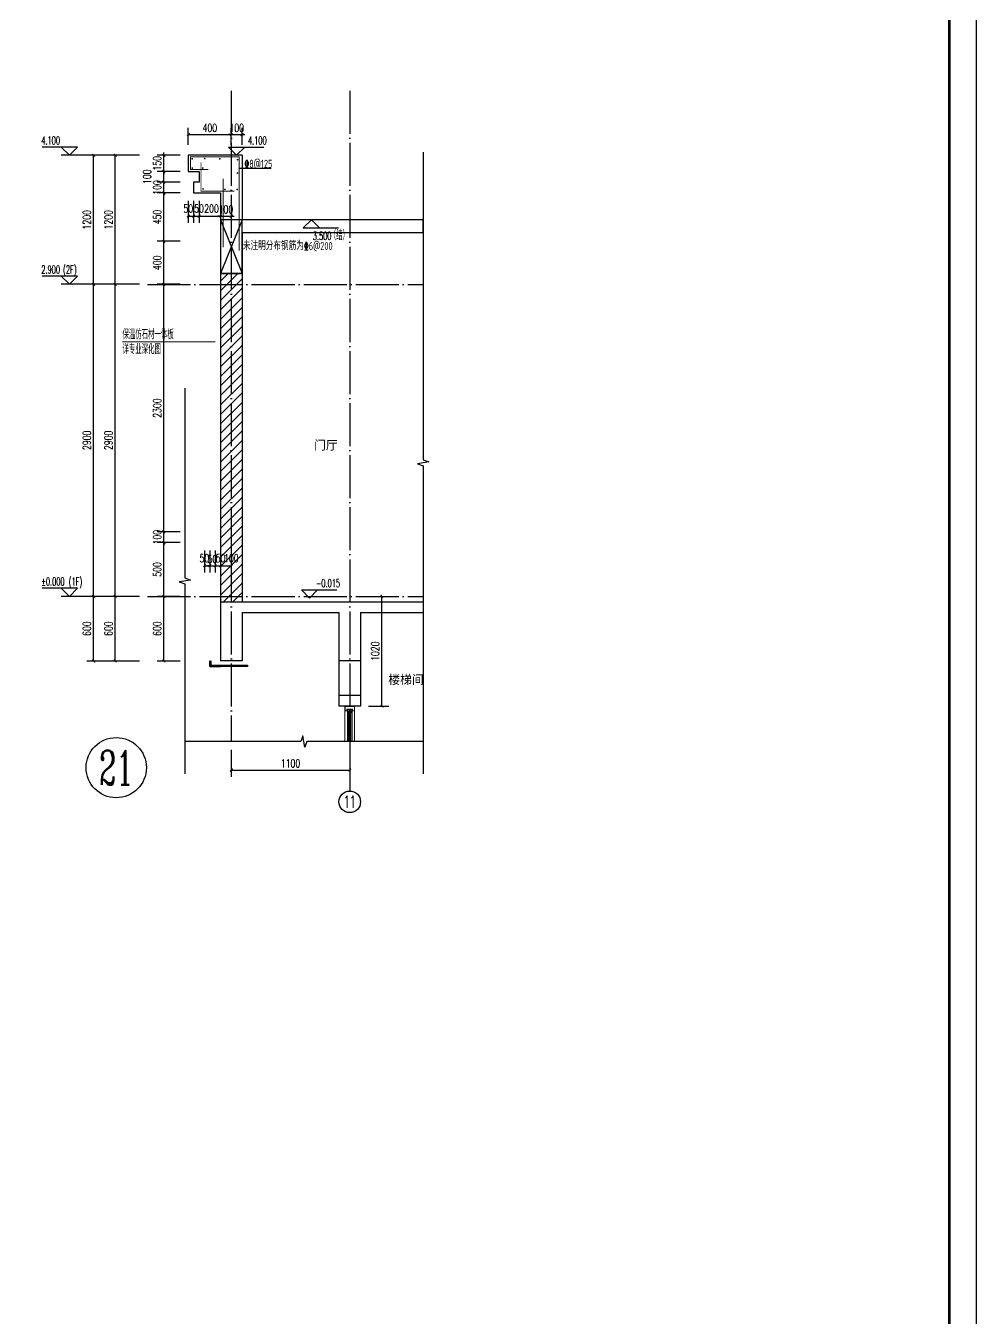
# Model space of a CAD drawing. Extents: x 393367 to 3005760, y 4998 to 826018.
# Drawn here: x 2947177 to 2956005, y 441422 to 453433 of the extents above; entities that cross this region are included whole.
import ezdxf
from ezdxf.enums import TextEntityAlignment as Align

# ---------------------------------------------------------------- set-up
doc = ezdxf.new("R2010")
doc.units = 0
doc.header["$LTSCALE"] = 1000
doc.linetypes.add('DOTE', pattern=[2.42, 2, -0.2, 0.02, -0.2])
doc.layers.get('0').update_dxf_attribs({"linetype": 'CONTINUOUS'})
doc.layers.get('Defpoints').update_dxf_attribs({"linetype": 'CONTINUOUS'})
for name, color, linetype in [('AXIS', 3, 'CONTINUOUS'), ('AXIS_TEXT', 7, 'CONTINUOUS'), ('DIM_ELEV', 3, 'CONTINUOUS'), ('DIM_SYMB', 3, 'CONTINUOUS'), ('DOTE', 8, 'DOTE'), ('PUB_DIM', 3, 'CONTINUOUS'), ('PUB_HATCH', 8, 'CONTINUOUS'), ('PUB_TEXT', 7, 'CONTINUOUS'), ('S-大样-砼线', 7, 'CONTINUOUS'), ('S-引出线', 40, 'CONTINUOUS'), ('TEXT', 7, 'CONTINUOUS'), ('WALL', 130, 'CONTINUOUS'), ('图框', 7, 'CONTINUOUS'), ('尺寸标注', 86, 'CONTINUOUS')]:
    doc.layers.add(name, color=color, linetype=linetype)
for name, color, linetype, lineweight in [('DIM_IDEN', 3, 'CONTINUOUS', 15), ('REIN', 1, 'CONTINUOUS', 18), ('S_WINDOW', 144, 'CONTINUOUS', 15), ('立面-中轮廓线', 30, 'CONTINUOUS', 35), ('细细', 250, 'CONTINUOUS', 0)]:
    doc.layers.add(name, color=color, linetype=linetype, lineweight=lineweight)
doc.layers.add('yichutu', color=7, linetype='CONTINUOUS', true_color=0xffffff, plot=False)
doc.styles.add('_TCH_AXIS', font='COMPLEX', dxfattribs={"bigfont": 'GBCBIG'})
doc.styles.add('_TCH_DIM', font='simplex.shx', dxfattribs={"width": 0.65, "bigfont": 'gbcbig.shx'})
doc.styles.add('_TCH_DIM_T3', font='SIMPLEX', dxfattribs={"width": 0.705882, "bigfont": 'GBCBIG'})
doc.styles.add('COMPLEX', font='COMPLEX')
doc.styles.add('DIM_FONT_T3', font='SIMPLEX', dxfattribs={"width": 0.705882, "bigfont": 'GBCBIG'})
doc.styles.add('TSSD_Rein', font='Tssdeng.shx', dxfattribs={"width": 0.7, "bigfont": 'hztxt.shx'})
doc.dimstyles.new('_TCH_ARCH&&25', dxfattribs={"dimtxt": 74.375, "dimasz": 25, "dimexe": 62.5, "dimexo": 75, "dimgap": 25, "dimtad": 1, "dimdec": 0, "dimzin": 0, "dimdsep": 46, "dimtxsty": '_TCH_DIM_T3', "dimblk": 'ARCHTICK', "dimcen": 0.09, "dimclrt": 7, "dimazin": 2, "dimtfac": 1, "dimtdec": 0, "dimtix": 1, "dimtmove": 2, "dimatfit": 3, "dimfxl": 1, "dimtolj": 1, "dimtzin": 0, "dimarcsym": 0})
pattern_1 = [(315, (1944539.9486, -82402.995), (-1.767766953, -1.767766953), []), (315, (1944541.127, -82402.995), (-1.767766953, -1.767766953), [])]

# ---------------------------------------------------------------- blocks, each defined once
blk = doc.blocks.new('GFDDDDRG')
at = {"layer": '图框'}
blk.add_lwpolyline([(923310, -107437), (923310, -159999), (893610, -159999), (893610, -107437)], close=True, dxfattribs=at)
blk.add_lwpolyline([(923310, -107437), (923310, -159999), (893610, -159999), (893610, -107437)], close=True, dxfattribs=at)
at = {"layer": '图框', "const_width": 50}
blk.add_lwpolyline([(894110, -159499), (922810, -159499), (922810, -108687), (894110, -108687)], close=True, dxfattribs=at)
blk = doc.blocks.new('_ArchTick')
at = {"color": 0, "linetype": 'ByBlock', "const_width": 0.4}
blk.add_lwpolyline([(-0.5, -0.5), (0.5, 0.5)], dxfattribs=at)
blk = doc.blocks.new('*D1436')
at = {"layer": 'AXIS', "color": 0, "lineweight": -2, "transparency": 16777216}
for p, q in [((2949086, 446706), (2949086, 446454)), ((2950186, 446706), (2950186, 446454)), ((2949086, 446517), (2950186, 446517))]:
    blk.add_line(p, q, dxfattribs=at)
at = {"layer": 'Defpoints', "color": 0, "transparency": 16777216}
for p in [(2949086, 446781), (2950186, 446781), (2950186, 446517)]:
    blk.add_point(p, dxfattribs=at)
at = {"layer": 'AXIS', "color": 0, "lineweight": -2, "transparency": 16777216, "xscale": 25, "yscale": 25, "zscale": 25, "rotation": 180}
blk.add_blockref('_ArchTick', (2949086, 446517), dxfattribs=at)
at = {"layer": 'AXIS', "color": 0, "lineweight": -2, "transparency": 16777216, "xscale": 25, "yscale": 25, "zscale": 25}
blk.add_blockref('_ArchTick', (2950186, 446517), dxfattribs=at)
at = {"layer": 'AXIS', "color": 7, "transparency": 16777216, "insert": (2949636, 446579), "char_height": 74.4, "attachment_point": 5, "style": '_TCH_DIM_T3'}
blk.add_mtext('\\A1;1100', dxfattribs=at)
blk = doc.blocks.new('*D1437')
at = {"layer": 'Defpoints', "color": 0, "transparency": 16777216}
for p in [(2948836, 448631), (2948886, 448631), (2948886, 448416)]:
    blk.add_point(p, dxfattribs=at)
at = {"layer": 'PUB_DIM', "color": 0, "lineweight": -2, "transparency": 16777216}
for p, q in [((2948836, 448556), (2948836, 448354)), ((2948886, 448556), (2948886, 448354)), ((2948836, 448416), (2948886, 448416))]:
    blk.add_line(p, q, dxfattribs=at)
at = {"layer": 'PUB_DIM', "color": 0, "lineweight": -2, "transparency": 16777216, "xscale": 25, "yscale": 25, "zscale": 25, "rotation": 180}
blk.add_blockref('_ArchTick', (2948836, 448416), dxfattribs=at)
at = {"layer": 'PUB_DIM', "color": 0, "lineweight": -2, "transparency": 16777216, "xscale": 25, "yscale": 25, "zscale": 25}
blk.add_blockref('_ArchTick', (2948886, 448416), dxfattribs=at)
at = {"layer": 'PUB_DIM', "color": 7, "transparency": 16777216, "insert": (2948836, 448485), "char_height": 74.4, "attachment_point": 5, "style": '_TCH_DIM_T3'}
blk.add_mtext('\\A1;50', dxfattribs=at)
blk = doc.blocks.new('*D1438')
at = {"layer": 'Defpoints', "color": 0, "transparency": 16777216}
for p in [(2948886, 448631), (2948936, 448631), (2948936, 448416)]:
    blk.add_point(p, dxfattribs=at)
at = {"layer": 'PUB_DIM', "color": 0, "lineweight": -2, "transparency": 16777216}
for p, q in [((2948886, 448556), (2948886, 448354)), ((2948936, 448556), (2948936, 448354)), ((2948886, 448416), (2948861, 448416)), ((2948886, 448416), (2948936, 448416)), ((2948936, 448416), (2948961, 448416))]:
    blk.add_line(p, q, dxfattribs=at)
at = {"layer": 'PUB_DIM', "color": 0, "lineweight": -2, "transparency": 16777216, "xscale": 25, "yscale": 25, "zscale": 25}
blk.add_blockref('_ArchTick', (2948886, 448416), dxfattribs=at)
at = {"layer": 'PUB_DIM', "color": 0, "lineweight": -2, "transparency": 16777216, "xscale": 25, "yscale": 25, "zscale": 25, "rotation": 180}
blk.add_blockref('_ArchTick', (2948936, 448416), dxfattribs=at)
at = {"layer": 'PUB_DIM', "color": 7, "transparency": 16777216, "insert": (2948911, 448478), "char_height": 74.4, "attachment_point": 5, "style": '_TCH_DIM_T3'}
blk.add_mtext('\\A1;50', dxfattribs=at)
blk = doc.blocks.new('*D1439')
at = {"layer": 'Defpoints', "color": 0, "transparency": 16777216}
for p in [(2948936, 448631), (2948986, 448631), (2948986, 448416)]:
    blk.add_point(p, dxfattribs=at)
at = {"layer": 'PUB_DIM', "color": 0, "lineweight": -2, "transparency": 16777216}
for p, q in [((2948936, 448556), (2948936, 448354)), ((2948986, 448556), (2948986, 448354)), ((2948936, 448416), (2948986, 448416))]:
    blk.add_line(p, q, dxfattribs=at)
at = {"layer": 'PUB_DIM', "color": 0, "lineweight": -2, "transparency": 16777216, "xscale": 25, "yscale": 25, "zscale": 25, "rotation": 180}
blk.add_blockref('_ArchTick', (2948936, 448416), dxfattribs=at)
at = {"layer": 'PUB_DIM', "color": 0, "lineweight": -2, "transparency": 16777216, "xscale": 25, "yscale": 25, "zscale": 25}
blk.add_blockref('_ArchTick', (2948986, 448416), dxfattribs=at)
at = {"layer": 'PUB_DIM', "color": 7, "transparency": 16777216, "insert": (2948986, 448485), "char_height": 74.4, "attachment_point": 5, "style": '_TCH_DIM_T3'}
blk.add_mtext('\\A1;50', dxfattribs=at)
blk = doc.blocks.new('*D1440')
at = {"layer": 'Defpoints', "color": 0, "transparency": 16777216}
for p in [(2948986, 448631), (2949086, 448631), (2949086, 448416)]:
    blk.add_point(p, dxfattribs=at)
at = {"layer": 'PUB_DIM', "color": 0, "lineweight": -2, "transparency": 16777216}
for p, q in [((2948986, 448556), (2948986, 448354)), ((2949086, 448556), (2949086, 448354)), ((2948986, 448416), (2949086, 448416))]:
    blk.add_line(p, q, dxfattribs=at)
at = {"layer": 'PUB_DIM', "color": 0, "lineweight": -2, "transparency": 16777216, "xscale": 25, "yscale": 25, "zscale": 25, "rotation": 180}
blk.add_blockref('_ArchTick', (2948986, 448416), dxfattribs=at)
at = {"layer": 'PUB_DIM', "color": 0, "lineweight": -2, "transparency": 16777216, "xscale": 25, "yscale": 25, "zscale": 25}
blk.add_blockref('_ArchTick', (2949086, 448416), dxfattribs=at)
at = {"layer": 'PUB_DIM', "color": 7, "transparency": 16777216, "insert": (2949086, 448485), "char_height": 74.4, "attachment_point": 5, "style": '_TCH_DIM_T3'}
blk.add_mtext('\\A1;100', dxfattribs=at)
blk = doc.blocks.new('*D1441')
at = {"layer": 'Defpoints', "color": 0, "transparency": 16777216}
for p in [(2948686, 451881), (2948736, 451881), (2948736, 451666)]:
    blk.add_point(p, dxfattribs=at)
at = {"layer": 'PUB_DIM', "color": 0, "lineweight": -2, "transparency": 16777216}
for p, q in [((2948686, 451806), (2948686, 451604)), ((2948736, 451806), (2948736, 451604)), ((2948686, 451666), (2948736, 451666))]:
    blk.add_line(p, q, dxfattribs=at)
at = {"layer": 'PUB_DIM', "color": 0, "lineweight": -2, "transparency": 16777216, "xscale": 25, "yscale": 25, "zscale": 25, "rotation": 180}
blk.add_blockref('_ArchTick', (2948686, 451666), dxfattribs=at)
at = {"layer": 'PUB_DIM', "color": 0, "lineweight": -2, "transparency": 16777216, "xscale": 25, "yscale": 25, "zscale": 25}
blk.add_blockref('_ArchTick', (2948736, 451666), dxfattribs=at)
at = {"layer": 'PUB_DIM', "color": 7, "transparency": 16777216, "insert": (2948686, 451735), "char_height": 74.4, "attachment_point": 5, "style": '_TCH_DIM_T3'}
blk.add_mtext('\\A1;50', dxfattribs=at)
blk = doc.blocks.new('*D1442')
at = {"layer": 'Defpoints', "color": 0, "transparency": 16777216}
for p in [(2948736, 451881), (2948786, 451881), (2948786, 451666)]:
    blk.add_point(p, dxfattribs=at)
at = {"layer": 'PUB_DIM', "color": 0, "lineweight": -2, "transparency": 16777216}
for p, q in [((2948736, 451806), (2948736, 451604)), ((2948786, 451806), (2948786, 451604)), ((2948736, 451666), (2948786, 451666))]:
    blk.add_line(p, q, dxfattribs=at)
at = {"layer": 'PUB_DIM', "color": 0, "lineweight": -2, "transparency": 16777216, "xscale": 25, "yscale": 25, "zscale": 25, "rotation": 180}
blk.add_blockref('_ArchTick', (2948736, 451666), dxfattribs=at)
at = {"layer": 'PUB_DIM', "color": 0, "lineweight": -2, "transparency": 16777216, "xscale": 25, "yscale": 25, "zscale": 25}
blk.add_blockref('_ArchTick', (2948786, 451666), dxfattribs=at)
at = {"layer": 'PUB_DIM', "color": 7, "transparency": 16777216, "insert": (2948786, 451735), "char_height": 74.4, "attachment_point": 5, "style": '_TCH_DIM_T3'}
blk.add_mtext('\\A1;50', dxfattribs=at)
blk = doc.blocks.new('*D1443')
at = {"layer": 'Defpoints', "color": 0, "transparency": 16777216}
for p in [(2948786, 451881), (2948986, 451881), (2948986, 451666)]:
    blk.add_point(p, dxfattribs=at)
at = {"layer": 'PUB_DIM', "color": 0, "lineweight": -2, "transparency": 16777216}
for p, q in [((2948786, 451806), (2948786, 451604)), ((2948986, 451806), (2948986, 451604)), ((2948786, 451666), (2948986, 451666))]:
    blk.add_line(p, q, dxfattribs=at)
at = {"layer": 'PUB_DIM', "color": 0, "lineweight": -2, "transparency": 16777216, "xscale": 25, "yscale": 25, "zscale": 25, "rotation": 180}
blk.add_blockref('_ArchTick', (2948786, 451666), dxfattribs=at)
at = {"layer": 'PUB_DIM', "color": 0, "lineweight": -2, "transparency": 16777216, "xscale": 25, "yscale": 25, "zscale": 25}
blk.add_blockref('_ArchTick', (2948986, 451666), dxfattribs=at)
at = {"layer": 'PUB_DIM', "color": 7, "transparency": 16777216, "insert": (2948902, 451735), "char_height": 74.4, "attachment_point": 5, "style": '_TCH_DIM_T3'}
blk.add_mtext('\\A1;200', dxfattribs=at)
blk = doc.blocks.new('*D1444')
at = {"layer": 'Defpoints', "color": 0, "transparency": 16777216}
for p in [(2948986, 451881), (2949086, 451881), (2949086, 451666)]:
    blk.add_point(p, dxfattribs=at)
at = {"layer": 'PUB_DIM', "color": 0, "lineweight": -2, "transparency": 16777216}
for p, q in [((2948986, 451806), (2948986, 451604)), ((2949086, 451806), (2949086, 451604)), ((2948986, 451666), (2948961, 451666)), ((2948986, 451666), (2949086, 451666)), ((2949086, 451666), (2949111, 451666))]:
    blk.add_line(p, q, dxfattribs=at)
at = {"layer": 'PUB_DIM', "color": 0, "lineweight": -2, "transparency": 16777216, "xscale": 25, "yscale": 25, "zscale": 25}
blk.add_blockref('_ArchTick', (2948986, 451666), dxfattribs=at)
at = {"layer": 'PUB_DIM', "color": 0, "lineweight": -2, "transparency": 16777216, "xscale": 25, "yscale": 25, "zscale": 25, "rotation": 180}
blk.add_blockref('_ArchTick', (2949086, 451666), dxfattribs=at)
at = {"layer": 'PUB_DIM', "color": 7, "transparency": 16777216, "insert": (2949036, 451728), "char_height": 74.4, "attachment_point": 5, "style": '_TCH_DIM_T3'}
blk.add_mtext('\\A1;100', dxfattribs=at)
blk = doc.blocks.new('*D1445')
at = {"layer": 'Defpoints', "color": 0, "transparency": 16777216}
for p in [(2948459, 448131), (2948686, 448131), (2948686, 447530)]:
    blk.add_point(p, dxfattribs=at)
at = {"layer": 'PUB_DIM', "color": 0, "lineweight": -2, "transparency": 16777216}
for p, q in [((2948611, 448131), (2948396, 448131)), ((2948459, 447530), (2948459, 448131)), ((2948611, 447530), (2948396, 447530))]:
    blk.add_line(p, q, dxfattribs=at)
at = {"layer": 'PUB_DIM', "color": 0, "lineweight": -2, "transparency": 16777216, "xscale": 25, "yscale": 25, "zscale": 25}
for p, rotation in [((2948459, 448131), 90), ((2948459, 447530), 270)]:
    blk.add_blockref('_ArchTick', p, dxfattribs=dict(at, rotation=rotation))
at = {"layer": 'PUB_DIM', "color": 7, "transparency": 16777216, "insert": (2948397, 447831), "char_height": 74.4, "attachment_point": 5, "rotation": 90, "style": '_TCH_DIM_T3'}
blk.add_mtext('\\A1;600', dxfattribs=at)
blk = doc.blocks.new('*D1446')
at = {"layer": 'Defpoints', "color": 0, "transparency": 16777216}
for p in [(2948459, 448631), (2948686, 448631), (2948686, 448131)]:
    blk.add_point(p, dxfattribs=at)
at = {"layer": 'PUB_DIM', "color": 0, "lineweight": -2, "transparency": 16777216}
for p, q in [((2948611, 448631), (2948396, 448631)), ((2948459, 448131), (2948459, 448631)), ((2948611, 448131), (2948396, 448131))]:
    blk.add_line(p, q, dxfattribs=at)
at = {"layer": 'PUB_DIM', "color": 0, "lineweight": -2, "transparency": 16777216, "xscale": 25, "yscale": 25, "zscale": 25}
for p, rotation in [((2948459, 448631), 90), ((2948459, 448131), 270)]:
    blk.add_blockref('_ArchTick', p, dxfattribs=dict(at, rotation=rotation))
at = {"layer": 'PUB_DIM', "color": 7, "transparency": 16777216, "insert": (2948397, 448381), "char_height": 74.4, "attachment_point": 5, "rotation": 90, "style": '_TCH_DIM_T3'}
blk.add_mtext('\\A1;500', dxfattribs=at)
blk = doc.blocks.new('*D1447')
at = {"layer": 'Defpoints', "color": 0, "transparency": 16777216}
for p in [(2948459, 448731), (2948686, 448731), (2948686, 448631)]:
    blk.add_point(p, dxfattribs=at)
at = {"layer": 'PUB_DIM', "color": 0, "lineweight": -2, "transparency": 16777216}
for p, q in [((2948611, 448731), (2948396, 448731)), ((2948459, 448731), (2948459, 448756)), ((2948459, 448631), (2948459, 448731)), ((2948611, 448631), (2948396, 448631)), ((2948459, 448631), (2948459, 448606))]:
    blk.add_line(p, q, dxfattribs=at)
at = {"layer": 'PUB_DIM', "color": 0, "lineweight": -2, "transparency": 16777216, "xscale": 25, "yscale": 25, "zscale": 25}
for p, rotation in [((2948459, 448731), 270), ((2948459, 448631), 90)]:
    blk.add_blockref('_ArchTick', p, dxfattribs=dict(at, rotation=rotation))
at = {"layer": 'PUB_DIM', "color": 7, "transparency": 16777216, "insert": (2948397, 448681), "char_height": 74.4, "attachment_point": 5, "rotation": 90, "style": '_TCH_DIM_T3'}
blk.add_mtext('\\A1;100', dxfattribs=at)
blk = doc.blocks.new('*D1448')
at = {"layer": 'Defpoints', "color": 0, "transparency": 16777216}
for p in [(2948459, 451031), (2948686, 451031), (2948686, 448731)]:
    blk.add_point(p, dxfattribs=at)
at = {"layer": 'PUB_DIM', "color": 0, "lineweight": -2, "transparency": 16777216}
for p, q in [((2948611, 451031), (2948396, 451031)), ((2948459, 448731), (2948459, 451031)), ((2948611, 448731), (2948396, 448731))]:
    blk.add_line(p, q, dxfattribs=at)
at = {"layer": 'PUB_DIM', "color": 0, "lineweight": -2, "transparency": 16777216, "xscale": 25, "yscale": 25, "zscale": 25}
for p, rotation in [((2948459, 451031), 90), ((2948459, 448731), 270)]:
    blk.add_blockref('_ArchTick', p, dxfattribs=dict(at, rotation=rotation))
at = {"layer": 'PUB_DIM', "color": 7, "transparency": 16777216, "insert": (2948397, 449881), "char_height": 74.4, "attachment_point": 5, "rotation": 90, "style": '_TCH_DIM_T3'}
blk.add_mtext('\\A1;2300', dxfattribs=at)
blk = doc.blocks.new('*D1449')
at = {"layer": 'Defpoints', "color": 0, "transparency": 16777216}
for p in [(2948459, 451431), (2948686, 451431), (2948686, 451031)]:
    blk.add_point(p, dxfattribs=at)
at = {"layer": 'PUB_DIM', "color": 0, "lineweight": -2, "transparency": 16777216}
for p, q in [((2948611, 451431), (2948396, 451431)), ((2948459, 451031), (2948459, 451431)), ((2948611, 451031), (2948396, 451031))]:
    blk.add_line(p, q, dxfattribs=at)
at = {"layer": 'PUB_DIM', "color": 0, "lineweight": -2, "transparency": 16777216, "xscale": 25, "yscale": 25, "zscale": 25}
for p, rotation in [((2948459, 451431), 90), ((2948459, 451031), 270)]:
    blk.add_blockref('_ArchTick', p, dxfattribs=dict(at, rotation=rotation))
at = {"layer": 'PUB_DIM', "color": 7, "transparency": 16777216, "insert": (2948397, 451231), "char_height": 74.4, "attachment_point": 5, "rotation": 90, "style": '_TCH_DIM_T3'}
blk.add_mtext('\\A1;400', dxfattribs=at)
blk = doc.blocks.new('*D1450')
at = {"layer": 'Defpoints', "color": 0, "transparency": 16777216}
for p in [(2948459, 451881), (2948686, 451881), (2948686, 451431)]:
    blk.add_point(p, dxfattribs=at)
at = {"layer": 'PUB_DIM', "color": 0, "lineweight": -2, "transparency": 16777216}
for p, q in [((2948611, 451881), (2948396, 451881)), ((2948459, 451431), (2948459, 451881)), ((2948611, 451431), (2948396, 451431))]:
    blk.add_line(p, q, dxfattribs=at)
at = {"layer": 'PUB_DIM', "color": 0, "lineweight": -2, "transparency": 16777216, "xscale": 25, "yscale": 25, "zscale": 25}
for p, rotation in [((2948459, 451881), 90), ((2948459, 451431), 270)]:
    blk.add_blockref('_ArchTick', p, dxfattribs=dict(at, rotation=rotation))
at = {"layer": 'PUB_DIM', "color": 7, "transparency": 16777216, "insert": (2948397, 451656), "char_height": 74.4, "attachment_point": 5, "rotation": 90, "style": '_TCH_DIM_T3'}
blk.add_mtext('\\A1;450', dxfattribs=at)
blk = doc.blocks.new('*D1451')
at = {"layer": 'Defpoints', "color": 0, "transparency": 16777216}
for p in [(2948459, 451981), (2948686, 451981), (2948686, 451881)]:
    blk.add_point(p, dxfattribs=at)
at = {"layer": 'PUB_DIM', "color": 0, "lineweight": -2, "transparency": 16777216}
for p, q in [((2948611, 451981), (2948396, 451981)), ((2948459, 451981), (2948459, 452006)), ((2948459, 451881), (2948459, 451981)), ((2948611, 451881), (2948396, 451881)), ((2948459, 451881), (2948459, 451856))]:
    blk.add_line(p, q, dxfattribs=at)
at = {"layer": 'PUB_DIM', "color": 0, "lineweight": -2, "transparency": 16777216, "xscale": 25, "yscale": 25, "zscale": 25}
for p, rotation in [((2948459, 451981), 270), ((2948459, 451881), 90)]:
    blk.add_blockref('_ArchTick', p, dxfattribs=dict(at, rotation=rotation))
at = {"layer": 'PUB_DIM', "color": 7, "transparency": 16777216, "insert": (2948397, 451931), "char_height": 74.4, "attachment_point": 5, "rotation": 90, "style": '_TCH_DIM_T3'}
blk.add_mtext('\\A1;100', dxfattribs=at)
blk = doc.blocks.new('*D1452')
at = {"layer": 'Defpoints', "color": 0, "transparency": 16777216}
for p in [(2948459, 452081), (2948686, 452081), (2948686, 451981)]:
    blk.add_point(p, dxfattribs=at)
at = {"layer": 'PUB_DIM', "color": 0, "lineweight": -2, "transparency": 16777216}
for p, q in [((2948611, 452081), (2948396, 452081)), ((2948611, 451981), (2948396, 451981)), ((2948459, 451981), (2948459, 452081))]:
    blk.add_line(p, q, dxfattribs=at)
at = {"layer": 'PUB_DIM', "color": 0, "lineweight": -2, "transparency": 16777216, "xscale": 25, "yscale": 25, "zscale": 25}
for p, rotation in [((2948459, 452081), 90), ((2948459, 451981), 270)]:
    blk.add_blockref('_ArchTick', p, dxfattribs=dict(at, rotation=rotation))
at = {"layer": 'PUB_DIM', "color": 7, "transparency": 16777216, "insert": (2948303, 452031), "char_height": 74.4, "attachment_point": 5, "rotation": 90, "style": '_TCH_DIM_T3'}
blk.add_mtext('\\A1;100', dxfattribs=at)
blk = doc.blocks.new('*D1453')
at = {"layer": 'Defpoints', "color": 0, "transparency": 16777216}
for p in [(2948459, 452231), (2948686, 452231), (2948686, 452081)]:
    blk.add_point(p, dxfattribs=at)
at = {"layer": 'PUB_DIM', "color": 0, "lineweight": -2, "transparency": 16777216}
for p, q in [((2948611, 452231), (2948396, 452231)), ((2948459, 452231), (2948459, 452256)), ((2948459, 452081), (2948459, 452231)), ((2948611, 452081), (2948396, 452081)), ((2948459, 452081), (2948459, 452056))]:
    blk.add_line(p, q, dxfattribs=at)
at = {"layer": 'PUB_DIM', "color": 0, "lineweight": -2, "transparency": 16777216, "xscale": 25, "yscale": 25, "zscale": 25}
for p, rotation in [((2948459, 452231), 270), ((2948459, 452081), 90)]:
    blk.add_blockref('_ArchTick', p, dxfattribs=dict(at, rotation=rotation))
at = {"layer": 'PUB_DIM', "color": 7, "transparency": 16777216, "insert": (2948397, 452156), "char_height": 74.4, "attachment_point": 5, "rotation": 90, "style": '_TCH_DIM_T3'}
blk.add_mtext('\\A1;150', dxfattribs=at)
blk = doc.blocks.new('*D1454')
at = {"layer": 'Defpoints', "color": 0, "transparency": 16777216}
for p in [(2949086, 452423), (2948686, 452251), (2949086, 452251)]:
    blk.add_point(p, dxfattribs=at)
at = {"layer": 'PUB_DIM', "color": 0, "lineweight": -2, "transparency": 16777216}
for p, q in [((2948686, 452326), (2948686, 452485)), ((2949086, 452326), (2949086, 452485)), ((2948686, 452423), (2949086, 452423))]:
    blk.add_line(p, q, dxfattribs=at)
at = {"layer": 'PUB_DIM', "color": 0, "lineweight": -2, "transparency": 16777216, "xscale": 25, "yscale": 25, "zscale": 25, "rotation": 180}
blk.add_blockref('_ArchTick', (2948686, 452423), dxfattribs=at)
at = {"layer": 'PUB_DIM', "color": 0, "lineweight": -2, "transparency": 16777216, "xscale": 25, "yscale": 25, "zscale": 25}
blk.add_blockref('_ArchTick', (2949086, 452423), dxfattribs=at)
at = {"layer": 'PUB_DIM', "color": 7, "transparency": 16777216, "insert": (2948886, 452485), "char_height": 74.4, "attachment_point": 5, "style": '_TCH_DIM_T3'}
blk.add_mtext('\\A1;400', dxfattribs=at)
blk = doc.blocks.new('*D1455')
at = {"layer": 'Defpoints', "color": 0, "transparency": 16777216}
for p in [(2949186, 452423), (2949086, 452251), (2949186, 452251)]:
    blk.add_point(p, dxfattribs=at)
at = {"layer": 'PUB_DIM', "color": 0, "lineweight": -2, "transparency": 16777216}
for p, q in [((2949086, 452326), (2949086, 452485)), ((2949186, 452326), (2949186, 452485)), ((2949086, 452423), (2949061, 452423)), ((2949086, 452423), (2949186, 452423)), ((2949186, 452423), (2949211, 452423))]:
    blk.add_line(p, q, dxfattribs=at)
at = {"layer": 'PUB_DIM', "color": 0, "lineweight": -2, "transparency": 16777216, "xscale": 25, "yscale": 25, "zscale": 25}
blk.add_blockref('_ArchTick', (2949086, 452423), dxfattribs=at)
at = {"layer": 'PUB_DIM', "color": 0, "lineweight": -2, "transparency": 16777216, "xscale": 25, "yscale": 25, "zscale": 25, "rotation": 180}
blk.add_blockref('_ArchTick', (2949186, 452423), dxfattribs=at)
at = {"layer": 'PUB_DIM', "color": 7, "transparency": 16777216, "insert": (2949136, 452485), "char_height": 74.4, "attachment_point": 5, "style": '_TCH_DIM_T3'}
blk.add_mtext('\\A1;100', dxfattribs=at)
blk = doc.blocks.new('*D1456')
at = {"layer": 'Defpoints', "color": 0, "transparency": 16777216}
for p in [(2948007, 448131), (2948307, 448131), (2948307, 447530)]:
    blk.add_point(p, dxfattribs=at)
at = {"layer": 'PUB_DIM', "color": 0, "lineweight": -2, "transparency": 16777216}
for p, q in [((2948232, 448131), (2947944, 448131)), ((2948007, 447530), (2948007, 448131)), ((2948232, 447530), (2947944, 447530))]:
    blk.add_line(p, q, dxfattribs=at)
at = {"layer": 'PUB_DIM', "color": 0, "lineweight": -2, "transparency": 16777216, "xscale": 25, "yscale": 25, "zscale": 25}
for p, rotation in [((2948007, 448131), 90), ((2948007, 447530), 270)]:
    blk.add_blockref('_ArchTick', p, dxfattribs=dict(at, rotation=rotation))
at = {"layer": 'PUB_DIM', "color": 7, "transparency": 16777216, "insert": (2947944, 447831), "char_height": 74.4, "attachment_point": 5, "rotation": 90, "style": '_TCH_DIM_T3'}
blk.add_mtext('\\A1;600', dxfattribs=at)
blk = doc.blocks.new('*D1457')
at = {"layer": 'Defpoints', "color": 0, "transparency": 16777216}
for p in [(2948007, 451031), (2948307, 451031), (2948307, 448131)]:
    blk.add_point(p, dxfattribs=at)
at = {"layer": 'PUB_DIM', "color": 0, "lineweight": -2, "transparency": 16777216}
for p, q in [((2948232, 451031), (2947944, 451031)), ((2948007, 448131), (2948007, 451031)), ((2948232, 448131), (2947944, 448131))]:
    blk.add_line(p, q, dxfattribs=at)
at = {"layer": 'PUB_DIM', "color": 0, "lineweight": -2, "transparency": 16777216, "xscale": 25, "yscale": 25, "zscale": 25}
for p, rotation in [((2948007, 451031), 90), ((2948007, 448131), 270)]:
    blk.add_blockref('_ArchTick', p, dxfattribs=dict(at, rotation=rotation))
at = {"layer": 'PUB_DIM', "color": 7, "transparency": 16777216, "insert": (2947944, 449581), "char_height": 74.4, "attachment_point": 5, "rotation": 90, "style": '_TCH_DIM_T3'}
blk.add_mtext('\\A1;2900', dxfattribs=at)
blk = doc.blocks.new('*D1458')
at = {"layer": 'Defpoints', "color": 0, "transparency": 16777216}
for p in [(2948007, 452231), (2948307, 452231), (2948307, 451031)]:
    blk.add_point(p, dxfattribs=at)
at = {"layer": 'PUB_DIM', "color": 0, "lineweight": -2, "transparency": 16777216}
for p, q in [((2948232, 452231), (2947944, 452231)), ((2948007, 451031), (2948007, 452231)), ((2948232, 451031), (2947944, 451031))]:
    blk.add_line(p, q, dxfattribs=at)
at = {"layer": 'PUB_DIM', "color": 0, "lineweight": -2, "transparency": 16777216, "xscale": 25, "yscale": 25, "zscale": 25}
for p, rotation in [((2948007, 452231), 90), ((2948007, 451031), 270)]:
    blk.add_blockref('_ArchTick', p, dxfattribs=dict(at, rotation=rotation))
at = {"layer": 'PUB_DIM', "color": 7, "transparency": 16777216, "insert": (2947944, 451631), "char_height": 74.4, "attachment_point": 5, "rotation": 90, "style": '_TCH_DIM_T3'}
blk.add_mtext('\\A1;1200', dxfattribs=at)
blk = doc.blocks.new('*D1459')
at = {"layer": 'Defpoints', "color": 0, "transparency": 16777216}
for p in [(2947807, 448131), (2948307, 448131), (2948307, 447530)]:
    blk.add_point(p, dxfattribs=at)
at = {"layer": 'PUB_DIM', "color": 0, "lineweight": -2, "transparency": 16777216}
for p, q in [((2948232, 448131), (2947744, 448131)), ((2947807, 447530), (2947807, 448131)), ((2948232, 447530), (2947744, 447530))]:
    blk.add_line(p, q, dxfattribs=at)
at = {"layer": 'PUB_DIM', "color": 0, "lineweight": -2, "transparency": 16777216, "xscale": 25, "yscale": 25, "zscale": 25}
for p, rotation in [((2947807, 448131), 90), ((2947807, 447530), 270)]:
    blk.add_blockref('_ArchTick', p, dxfattribs=dict(at, rotation=rotation))
at = {"layer": 'PUB_DIM', "color": 7, "transparency": 16777216, "insert": (2947744, 447831), "char_height": 74.4, "attachment_point": 5, "rotation": 90, "style": '_TCH_DIM_T3'}
blk.add_mtext('\\A1;600', dxfattribs=at)
blk = doc.blocks.new('*D1460')
at = {"layer": 'Defpoints', "color": 0, "transparency": 16777216}
for p in [(2947807, 451031), (2948307, 451031), (2948307, 448131)]:
    blk.add_point(p, dxfattribs=at)
at = {"layer": 'PUB_DIM', "color": 0, "lineweight": -2, "transparency": 16777216}
for p, q in [((2948232, 451031), (2947744, 451031)), ((2947807, 448131), (2947807, 451031)), ((2948232, 448131), (2947744, 448131))]:
    blk.add_line(p, q, dxfattribs=at)
at = {"layer": 'PUB_DIM', "color": 0, "lineweight": -2, "transparency": 16777216, "xscale": 25, "yscale": 25, "zscale": 25}
for p, rotation in [((2947807, 451031), 90), ((2947807, 448131), 270)]:
    blk.add_blockref('_ArchTick', p, dxfattribs=dict(at, rotation=rotation))
at = {"layer": 'PUB_DIM', "color": 7, "transparency": 16777216, "insert": (2947744, 449581), "char_height": 74.4, "attachment_point": 5, "rotation": 90, "style": '_TCH_DIM_T3'}
blk.add_mtext('\\A1;2900', dxfattribs=at)
blk = doc.blocks.new('*D1461')
at = {"layer": 'Defpoints', "color": 0, "transparency": 16777216}
for p in [(2947807, 452231), (2948307, 452231), (2948307, 451031)]:
    blk.add_point(p, dxfattribs=at)
at = {"layer": 'PUB_DIM', "color": 0, "lineweight": -2, "transparency": 16777216}
for p, q in [((2948232, 452231), (2947744, 452231)), ((2947807, 451031), (2947807, 452231)), ((2948232, 451031), (2947744, 451031))]:
    blk.add_line(p, q, dxfattribs=at)
at = {"layer": 'PUB_DIM', "color": 0, "lineweight": -2, "transparency": 16777216, "xscale": 25, "yscale": 25, "zscale": 25}
for p, rotation in [((2947807, 452231), 90), ((2947807, 451031), 270)]:
    blk.add_blockref('_ArchTick', p, dxfattribs=dict(at, rotation=rotation))
at = {"layer": 'PUB_DIM', "color": 7, "transparency": 16777216, "insert": (2947744, 451631), "char_height": 74.4, "attachment_point": 5, "rotation": 90, "style": '_TCH_DIM_T3'}
blk.add_mtext('\\A1;1200', dxfattribs=at)
blk = doc.blocks.new('*D1477')
at = {"layer": 'Defpoints', "color": 0, "transparency": 16777216}
for p in [(2950286, 448131), (2950485, 448131), (2950286, 447111)]:
    blk.add_point(p, dxfattribs=at)
at = {"layer": '尺寸标注', "color": 0, "lineweight": -2, "transparency": 16777216}
for p, q in [((2950361, 448131), (2950548, 448131)), ((2950485, 447111), (2950485, 448131)), ((2950361, 447111), (2950548, 447111))]:
    blk.add_line(p, q, dxfattribs=at)
at = {"layer": '尺寸标注', "color": 0, "lineweight": -2, "transparency": 16777216, "xscale": 25, "yscale": 25, "zscale": 25}
for p, rotation in [((2950485, 448131), 90), ((2950485, 447111), 270)]:
    blk.add_blockref('_ArchTick', p, dxfattribs=dict(at, rotation=rotation))
at = {"layer": '尺寸标注', "color": 7, "transparency": 16777216, "insert": (2950423, 447621), "char_height": 74.4, "attachment_point": 5, "rotation": 90, "style": '_TCH_DIM_T3'}
blk.add_mtext('\\A1;1020', dxfattribs=at)
blk = doc.blocks.new('_axiso')
blk.add_circle((0, 0), 0.5)
at = {"layer": 'AXIS_TEXT', "style": 'COMPLEX', "width": 1.041667}
blk.add_attdef('A', text='', height=0.56, dxfattribs=at).set_placement((-0.25, -0.28), (0.25, -0.28), align=Align.FIT)
blk = doc.blocks.new('A$C657E11A4')
at = {"layer": 'REIN', "const_width": 9}
for points in [[(170, 968), (4, 968), (4, 1085), (457, 1085), (457, 212)], [(412, 767), (102, 767), (102, 1034)], [(307, 881), (307, 245)]]:
    blk.add_lwpolyline(points, dxfattribs=at)
at = {"layer": 'REIN', "const_width": 8}
for points in [[(17, 1067, 1), (25, 1067, 1)], [(17, 981, 1), (25, 981, 1)], [(114, 981, 1), (122, 981, 1)], [(132, 1069, 1), (140, 1069, 1)], [(273, 1067, 1), (281, 1067, 1)], [(437, 1059, 1), (445, 1059, 1)], [(437, 935, 1), (445, 935, 1)], [(117, 787, 1), (125, 787, 1)], [(320, 783, 1), (328, 783, 1)], [(435, 783, 1), (443, 783, 1)]]:
    blk.add_lwpolyline(points, format="xyb", close=True, dxfattribs=at)
at = {"layer": 'S-大样-砼线'}
for p, q in [((284, 500), (484, 0)), ((484, 500), (284, 0))]:
    blk.add_line(p, q, dxfattribs=at)
blk.add_lwpolyline([(484, 500), (284, 500), (284, 0), (484, 0)], close=True, dxfattribs=at)
at = {"layer": 'S-引出线'}
blk.add_line((453, 979), (753, 979), dxfattribs=at)
at = {"layer": 'TEXT', "style": 'TSSD_Rein', "width": 0.7}
for s, p in [('%%1328@125', (505, 983)), ('未注明分布钢筋为%%1326@200', (491, 219))]:
    blk.add_text(s, height=75, rotation=0, dxfattribs=at).set_placement(p)
blk = doc.blocks.new('yct-525-297-26250-14850-50-3002')
at = {"layer": 'yichutu', "color": 7, "true_color": 0xffffff}
blk.add_lwpolyline([(0, 0), (0, 14850), (26250, 14850), (26250, 0)], close=True, dxfattribs=at)

msp = doc.modelspace()

# ---------------------------------------------------------------- hatches: boundary and pattern name
h = msp.add_hatch()
h.set_pattern_fill('ANSI34', color=1, style=0, double=1)
h.set_pattern_definition([(45, (1656440.484, -61470.075), (-6.73519209, 6.73519209), []), (45, (1656442.729, -61470.075), (-6.73519209, 6.73519209), []), (45, (1656444.974, -61470.075), (-6.73519209, 6.73519209), []), (45, (1656447.219, -61470.075), (-6.73519209, 6.73519209), [])])
h.paths.add_polyline_path([(2948886.09076, 447530.37441), (2948896.09072, 447530.37441), (2948896.09077, 447490.37545), (2949236.07726, 447490.37595), (2949236.07726, 447480.37595), (2948886.09084, 447480.37539)])
at = {"layer": 'PUB_HATCH'}
h = msp.add_hatch(dxfattribs=at)
h.set_pattern_fill('普通砖', color=256, scale=25, style=0)
h.set_pattern_definition([(45, (2411524.25, 612130.613), (-44.1941915, 44.1941915), [])])
h.paths.add_polyline_path([(2949186.07727, 451130.70773), (2948986.07727, 451130.70805), (2948986.0723, 448080.91209), (2949186.0723, 448080.91193)])
at = {"layer": '细细'}
h = msp.add_hatch(dxfattribs=at)
h.set_pattern_fill('金属', color=256, style=0)
h.set_pattern_definition(pattern_1)
h.paths.add_polyline_path([(2950141.12487, 447065.70839), (2950161.12487, 447065.70839), (2950161.12487, 447079.20972), (2950211.12487, 447079.20972), (2950211.12487, 447065.70839), (2950231.12487, 447065.70839), (2950231.12487, 447110.70839), (2950141.12487, 447110.70839)])
h.paths.add_polyline_path([(2950159.12487, 447081.20972), (2950159.12487, 447067.70839), (2950143.12487, 447067.70839), (2950143.12487, 447108.70839), (2950229.12487, 447108.70839), (2950229.12487, 447067.70839), (2950213.12487, 447067.70839), (2950213.12487, 447081.20972)], flags=16)
h = msp.add_hatch(dxfattribs=at)
h.set_pattern_fill('金属', color=256, style=0)
h.set_pattern_definition(pattern_1)
h.paths.add_polyline_path([(2950208.62487, 447077.20972), (2950208.62487, 447052.20972), (2950196.62487, 447052.20972), (2950196.62487, 447062.20972), (2950175.62487, 447062.20972), (2950175.62487, 447052.20972), (2950163.62487, 447052.20972), (2950163.62487, 447077.20972)])
h.paths.add_polyline_path([(2950165.62487, 447075.20972), (2950165.62487, 447054.20972), (2950173.62487, 447054.20972), (2950173.62487, 447064.20972), (2950198.62487, 447064.20972), (2950198.62487, 447054.20972), (2950206.62487, 447054.20972), (2950206.62487, 447075.20972)], flags=16)
h = msp.add_hatch(color=256, dxfattribs=at)
edge = h.paths.add_edge_path()
edge.add_line((2950181.62487, 447062.20972), (2950181.62487, 447050.20972))
edge.add_arc((2950186.12487, 447041.91569), 9.43615, 61.517546549, 118.482453451, ccw=False)
edge.add_line((2950190.62487, 447050.20972), (2950190.62487, 447062.20972))
edge.add_arc((2950186.12487, 447070.50374), 9.43615, 241.517546549, 298.482453451, ccw=False)

# ---------------------------------------------------------------- linework, layer by layer
at = {"color": 1}
for p, q in [((2948886.09084, 447480.37546), (2948886.09076, 447530.37448)), ((2948896.09072, 447530.37448), (2948896.09077, 447490.37552)), ((2949236.07726, 447480.37595), (2948886.09084, 447480.37546)), ((2948896.09077, 447490.37552), (2949236.07726, 447490.37595)), ((2949236.07726, 447490.37595), (2949236.07726, 447480.37595))]:
    msp.add_line(p, q, dxfattribs=at)
at = {"layer": 'AXIS'}
msp.add_line((2950186.0723, 446780.72785), (2950186.0723, 446321.33604), dxfattribs=at)
at = {"layer": 'AXIS', "color": 6}
msp.add_circle((2948016.73636, 446539.0001), 280, dxfattribs=at)
at = {"layer": 'DIM_ELEV'}
for p, q in [((2947656.65722, 452306.21109), (2947328.65722, 452306.21109)), ((2947581.65722, 452231.21109), (2947506.65722, 452306.21109)), ((2948006.65722, 452231.21109), (2947506.65722, 452231.21109)), ((2947581.65722, 452231.21109), (2947656.65722, 452306.21109)), ((2949135.15473, 452230.75691), (2949060.15473, 452305.75691)), ((2949060.15473, 452305.75691), (2949388.15473, 452305.75691)), ((2949135.15473, 452230.75691), (2949210.15473, 452305.75691)), ((2947656.65722, 451106.17896), (2947328.65722, 451106.17896)), ((2947581.65722, 451031.17896), (2947506.65722, 451106.17896)), ((2948006.65722, 451031.17896), (2947506.65722, 451031.17896)), ((2947581.65722, 451031.17896), (2947656.65722, 451106.17896)), ((2947656.65722, 448206.17896), (2947328.65722, 448206.17896)), ((2947581.65722, 448131.17896), (2947506.65722, 448206.17896)), ((2948006.65722, 448131.17896), (2947506.65722, 448131.17896)), ((2947581.65722, 448131.17896), (2947656.65722, 448206.17896))]:
    msp.add_line(p, q, dxfattribs=at)
at = {"layer": 'DIM_ELEV', "color": 3}
for p, q in [((2949829.40644, 451630.70835), (2949754.40644, 451555.70835)), ((2949829.40644, 451630.70835), (2949904.40644, 451555.70835)), ((2949754.40644, 451555.70835), (2950082.40644, 451555.70835))]:
    msp.add_line(p, q, dxfattribs=at)
at = {"layer": 'DIM_ELEV', "color": 6}
for p, q in [((2949812.38574, 448115.71307), (2949737.38574, 448190.71307)), ((2949737.38574, 448190.71307), (2950065.38574, 448190.71307)), ((2949812.38574, 448115.71307), (2949887.38574, 448190.71307))]:
    msp.add_line(p, q, dxfattribs=at)
at = {"layer": 'DIM_IDEN'}
for p, q in [((2948431.59588, 450495.72765), (2948074.65706, 450495.72765)), ((2948936.04036, 450495.72765), (2948431.59588, 450495.72765))]:
    msp.add_line(p, q, dxfattribs=at)
at = {"layer": 'DIM_SYMB'}
for points in [[(2950866.96549, 452260.74835), (2950866.96549, 449398.85343), (2950919.46549, 449379.74499), (2950814.46549, 449361.23066), (2950866.96549, 449342.60343), (2950866.96549, 446480.70851)], [(2948654.14436, 450067.26922), (2948654.14436, 448302.11387), (2948706.64436, 448283.00543), (2948601.64436, 448264.4911), (2948654.14436, 448245.86387), (2948654.14436, 446480.70851)], [(2950866.96549, 446780.70851), (2949788.67992, 446780.70851), (2949769.57149, 446728.20851), (2949751.05715, 446833.20851), (2949732.42992, 446780.70851), (2948654.14436, 446780.70851)]]:
    msp.add_lwpolyline(points, dxfattribs=at)
at = {"layer": 'DOTE', "linetype": 'DOTE', "ltscale": 0.2}
for p, q in [((2949086.07082, 452830.74064), (2949086.07082, 446780.70851)), ((2950186.0723, 452830.74064), (2950186.0723, 446780.70851)), ((2948306.65722, 451030.70851), (2950866.96549, 451030.70851)), ((2948306.65722, 448130.70851), (2950866.96549, 448130.70851))]:
    msp.add_line(p, q, dxfattribs=at)
at = {"layer": 'S_WINDOW'}
for p, q in [((2950141.12487, 446780.70851), (2950141.12487, 447065.70839)), ((2950163.62487, 446780.70851), (2950163.62487, 447052.20972)), ((2950208.62487, 446780.70851), (2950208.62487, 447052.20972)), ((2950231.12487, 446780.70851), (2950231.12487, 447065.70839))]:
    msp.add_line(p, q, dxfattribs=at)
for points in [[(2950231.12487, 447110.70839), (2950231.12487, 447065.70839), (2950211.12487, 447065.70839), (2950211.12487, 447079.20972), (2950161.12487, 447079.20972), (2950161.12487, 447065.70839), (2950141.12487, 447065.70839), (2950141.12487, 447110.70839)], [(2950229.12487, 447108.70839), (2950229.12487, 447067.70839), (2950213.12487, 447067.70839), (2950213.12487, 447081.20972), (2950159.12487, 447081.20972), (2950159.12487, 447067.70839), (2950143.12487, 447067.70839), (2950143.12487, 447108.70839)], [(2950208.62487, 447077.20972), (2950208.62487, 447052.20972), (2950196.62487, 447052.20972), (2950196.62487, 447062.20972), (2950175.62487, 447062.20972), (2950175.62487, 447052.20972), (2950163.62487, 447052.20972), (2950163.62487, 447077.20972)], [(2950206.62487, 447075.20972), (2950206.62487, 447054.20972), (2950198.62487, 447054.20972), (2950198.62487, 447064.20972), (2950173.62487, 447064.20972), (2950173.62487, 447054.20972), (2950165.62487, 447054.20972), (2950165.62487, 447075.20972)]]:
    msp.add_lwpolyline(points, close=True, dxfattribs=at)
at = {"layer": 'WALL'}
for p, q in [((2948686.0001, 452230.76356), (2948685.9949, 452080.76356)), ((2949086.03008, 452230.75169), (2948686.0001, 452230.76356)), ((2949186.03008, 452230.75585), (2949086.03008, 452230.75169)), ((2949186.03008, 452230.75585), (2949186.05505, 451630.70851)), ((2948685.9949, 452080.76356), (2948786.03437, 452080.76222)), ((2948736.02483, 451980.75728), (2948736.02132, 451880.75728)), ((2948786.03086, 451980.75553), (2948736.02483, 451980.75728)), ((2948786.03437, 452080.76222), (2948786.03086, 451980.75553)), ((2948736.02132, 451880.75728), (2948986.04464, 451880.75121)), ((2948986.04464, 451880.75121), (2948986.05505, 451630.70435)), ((2948986.05505, 451630.70435), (2948986.07585, 451130.70633)), ((2950866.96549, 451630.70851), (2949186.05505, 451630.70851)), ((2950866.96549, 451510.70851), (2950866.96549, 451630.70851)), ((2950866.96549, 451510.70851), (2949186.06004, 451510.70851)), ((2949186.06004, 451510.70851), (2949186.07585, 451130.71465)), ((2948986.07727, 451130.70805), (2948986.0723, 448080.91209)), ((2949186.07585, 451130.71465), (2948986.07585, 451130.70633)), ((2949186.07727, 451130.70773), (2949186.0723, 448080.91193)), ((2948986.0723, 448080.91193), (2950184.78195, 448080.91193)), ((2948986.0723, 448080.91193), (2948986.0723, 447530.37448)), ((2950184.78195, 448080.91193), (2950866.96549, 448080.91193)), ((2950866.96549, 448080.91193), (2950866.96549, 447980.91193)), ((2949186.0723, 447980.91193), (2950086.0723, 447980.91193)), ((2949186.0723, 447980.91193), (2949186.0723, 447530.37448)), ((2950086.0723, 447980.91193), (2950086.0723, 447530.37448)), ((2950286.0723, 447980.91193), (2950286.0723, 447530.37448)), ((2950286.0723, 447980.91193), (2950866.96549, 447980.91193)), ((2949186.0723, 447530.37448), (2948986.0723, 447530.37448)), ((2950086.07265, 447530.37476), (2950086.0723, 447210.70851)), ((2950286.0723, 447530.37448), (2950086.0723, 447530.37448)), ((2950286.07265, 447530.37453), (2950286.0723, 447210.70828)), ((2950086.0723, 447210.70839), (2950086.0723, 447110.70839)), ((2950286.0723, 447210.70839), (2950086.0723, 447210.70839)), ((2950286.0723, 447210.70839), (2950286.0723, 447110.70839)), ((2950286.0723, 447110.70839), (2950086.0723, 447110.70839))]:
    msp.add_line(p, q, dxfattribs=at)
at = {"layer": '立面-中轮廓线', "color": 1}
msp.add_line((2948986.0723, 447480.37448), (2948886.0802, 447480.37448), dxfattribs=at)
at = {"layer": '细细'}
for points in [[(2950175.62487, 447052.20972), (2950175.62487, 446780.70851)], [(2950181.62487, 446780.70851), (2950181.62487, 447062.20972)], [(2950190.62487, 446780.70851), (2950190.62487, 447062.20972)], [(2950196.62487, 447052.20972), (2950196.62487, 446780.70851)]]:
    msp.add_lwpolyline(points, dxfattribs=at)
msp.add_lwpolyline([(2950181.62487, 447062.20972), (2950181.62487, 447050.20972, -0.2538046539), (2950190.62487, 447050.20972), (2950190.62487, 447062.20972, -0.2538046539)], format="xyb", close=True, dxfattribs=at)

# ---------------------------------------------------------------- block references
at = {"xscale": 0.5, "yscale": 0.5, "zscale": 0.5}
msp.add_blockref('GFDDDDRG', (2494349.86148, 518369.20917), dxfattribs=at)
at = {"layer": 'AXIS'}
ref = msp.add_blockref('_axiso', (2950186.0723, 446221.33604), dxfattribs=dict(at, xscale=200, yscale=200, zscale=200))
ref.add_attrib('A', '11', dxfattribs={"layer": 'AXIS_TEXT', "height": 113.137085, "style": '_TCH_AXIS', "width": 0.875}).set_placement((2950129.50375, 446164.7675), (2950242.64084, 446164.7675), align=Align.FIT)
at = {"layer": 'WALL'}
msp.add_blockref('A$C657E11A4', (2948702.2835, 451130.69764), dxfattribs=at)
at = {"layer": 'yichutu', "rotation": 270}
msp.add_blockref('yct-525-297-26250-14850-50-3002', (2941154.75106, 464650.72831), dxfattribs=at)

# ---------------------------------------------------------------- texts
at = {"layer": 'AXIS_TEXT', "color": 6, "style": '_TCH_AXIS', "width": 0.724138}
msp.add_text('21', height=316.783838, dxfattribs=at).set_placement((2947858.34444, 446380.60818), (2948175.12828, 446380.60818), align=Align.FIT)
at = {"layer": 'DIM_ELEV', "color": 7, "style": '_TCH_DIM'}
for s, height, width, p in [('3.500', 74.375, 0.494118, (2949842.8526, 451443.18335)), ('（结）', 84.397163, 0.7, (2950000.3526, 451443.18335))]:
    msp.add_text(s, height=height, dxfattribs=dict(at, width=width)).set_placement(p)
at = {"layer": 'PUB_TEXT'}
for s, height, style, width, p in [('4.100', 74.375, '_TCH_DIM', 0.494118, (2947321.15722, 452331.23609)), ('4.100', 74.375, '_TCH_DIM', 0.494118, (2949240.65473, 452330.78191)), ('2.900', 74.375, '_TCH_DIM', 0.494118, (2947321.15722, 451131.20396)), ('(2F)', 74.375, '_TCH_DIM', 0.494118, (2947522.70722, 451131.20396)), ('保温仿石材一体板', 84.397163, 'DIM_FONT_T3', 0.705882, (2948074.65706, 450520.75265)), ('详专业深化图', 84.397163, 'DIM_FONT_T3', 0.705882, (2948074.65706, 450383.20265)), ('%%P0.000', 74.375, '_TCH_DIM', 0.494118, (2947321.15722, 448231.20396)), ('(1F)', 74.375, '_TCH_DIM', 0.494118, (2947575.03222, 448231.20396))]:
    msp.add_text(s, height=height, dxfattribs=dict(at, style=style, width=width)).set_placement(p)
for s, p in [('门厅', (2949854.65637, 449495.0588)), ('楼梯间', (2950543.75415, 447315.3129))]:
    msp.add_text(s, height=84.397163, dxfattribs=at).set_placement(p)
at = {"layer": 'PUB_TEXT', "color": 6, "style": '_TCH_DIM', "width": 0.494118}
msp.add_text('-0.015', height=74.375, dxfattribs=at).set_placement((2949872.38574, 448215.73807))

# ---------------------------------------------------------------- dimensions: what is measured, and where the dimension line sits
at = {"layer": 'AXIS'}
dim = msp.add_aligned_dim(p1=(2949086.07082, 446780.70851), p2=(2950186.0723, 446780.70851), distance=-264.03366, dimstyle='_TCH_ARCH&&25', dxfattribs=at)
dim.commit()
dim.dimension.update_dxf_attribs({"geometry": '*D1436', "text_midpoint": (2949636.07156, 446578.86235)})
at = {"layer": 'PUB_DIM'}
for p1, p2, distance, picture, middle in [((2948685.99462, 452250.75035), (2949086.02802, 452250.75035), 172.05131, '*D1454', (2948886.01132, 452484.98916)), ((2949086.02802, 452250.75035), (2949185.88788, 452250.75035), 172.05131, '*D1455', (2949135.95795, 452484.98916)), ((2948306.65722, 451030.70851), (2948306.65722, 452230.74064), 500, '*D1461', (2947744.46972, 451630.72458)), ((2948306.65722, 451030.70851), (2948306.65722, 452230.74064), 300, '*D1458', (2947944.46972, 451630.72458)), ((2948686.0001, 452080.73338), (2948686.0001, 452230.73338), 227.05748, '*D1453', (2948396.75512, 452155.73338)), ((2948686.0001, 451880.7271), (2948686.0001, 451980.7271), 227.05748, '*D1451', (2948396.75512, 451930.7271)), ((2948686.0001, 451430.72284), (2948686.0001, 451880.7271), 227.05748, '*D1450', (2948396.75512, 451655.72497)), ((2948985.79945, 451880.74865), (2949085.79385, 451880.74865), -214.54588, '*D1444', (2949035.79665, 451728.39028)), ((2948686.0001, 451030.67817), (2948686.0001, 451430.72284), 227.05748, '*D1449', (2948396.75512, 451230.70051)), ((2948306.65722, 448130.70851), (2948306.65722, 451030.70851), 500, '*D1460', (2947744.46972, 449580.70851)), ((2948306.65722, 448130.70851), (2948306.65722, 451030.70851), 300, '*D1457', (2947944.46972, 449580.70851)), ((2948686.0001, 448730.61992), (2948686.0001, 451030.67817), 227.05748, '*D1448', (2948396.75512, 449880.64905)), ((2948686.0001, 448630.67005), (2948686.0001, 448730.61992), 227.05748, '*D1447', (2948396.75512, 448680.64499)), ((2948686.0001, 448130.70244), (2948686.0001, 448630.67005), 227.05748, '*D1446', (2948396.75512, 448380.68624)), ((2948885.70615, 448630.66733), (2948935.73529, 448630.66733), -214.54588, '*D1438', (2948910.72072, 448478.30896)), ((2948306.65722, 447530.37448), (2948306.65722, 448130.70851), 500, '*D1459', (2947744.46972, 447830.5415)), ((2948306.65722, 447530.37448), (2948306.65722, 448130.70851), 300, '*D1456', (2947944.46972, 447830.5415)), ((2948686.0001, 447530.36857), (2948686.0001, 448130.70244), 227.05748, '*D1445', (2948396.75512, 447830.5355))]:
    dim = msp.add_aligned_dim(p1=p1, p2=p2, distance=distance, dimstyle='_TCH_ARCH&&25', dxfattribs=at)
    dim.commit()
    dim.dimension.update_dxf_attribs({"geometry": picture, "text_midpoint": middle})
for base, p1, p2, angle, picture, middle in [((2948458.94262, 452080.73338), (2948686.0001, 451980.7271), (2948686.0001, 452080.73338), 90, '*D1452', (2948302.69262, 452030.73024)), ((2948735.78168, 451666.20278), (2948685.75526, 451880.74865), (2948735.78168, 451880.74865), 0, '*D1441', (2948685.75526, 451734.95278)), ((2948785.81082, 451666.20278), (2948735.78168, 451880.74865), (2948785.81082, 451880.74865), 0, '*D1442', (2948785.81082, 451734.95278)), ((2948985.79945, 451666.20278), (2948785.81082, 451880.74865), (2948985.79945, 451880.74865), 0, '*D1443', (2948902.20055, 451734.95278)), ((2948885.70615, 448416.12146), (2948835.67972, 448630.66733), (2948885.70615, 448630.66733), 0, '*D1437', (2948835.67972, 448484.87146)), ((2948985.80433, 448416.12146), (2948935.73529, 448630.66733), (2948985.80433, 448630.66733), 0, '*D1439', (2948985.80409, 448484.87142)), ((2949085.80343, 448416.12146), (2948985.80433, 448630.66733), (2949085.80343, 448630.66733), 0, '*D1440', (2949085.80343, 448484.87146))]:
    dim = msp.add_linear_dim(base=base, p1=p1, p2=p2, angle=angle, dimstyle='_TCH_ARCH&&25', dxfattribs=at)
    dim.commit()
    dim.dimension.update_dxf_attribs({"geometry": picture, "text_midpoint": middle, "dimtype": 161})
at = {"layer": '尺寸标注', "color": 106}
dim = msp.add_aligned_dim(p1=(2950286.07216, 447110.70851), p2=(2950286.07216, 448130.70851), distance=-199.01622, dimstyle='_TCH_ARCH&&25', dxfattribs=at)
dim.commit()
dim.dimension.update_dxf_attribs({"geometry": '*D1477', "text_midpoint": (2950422.90088, 447620.70851)})

doc.saveas('drawing.dxf')
